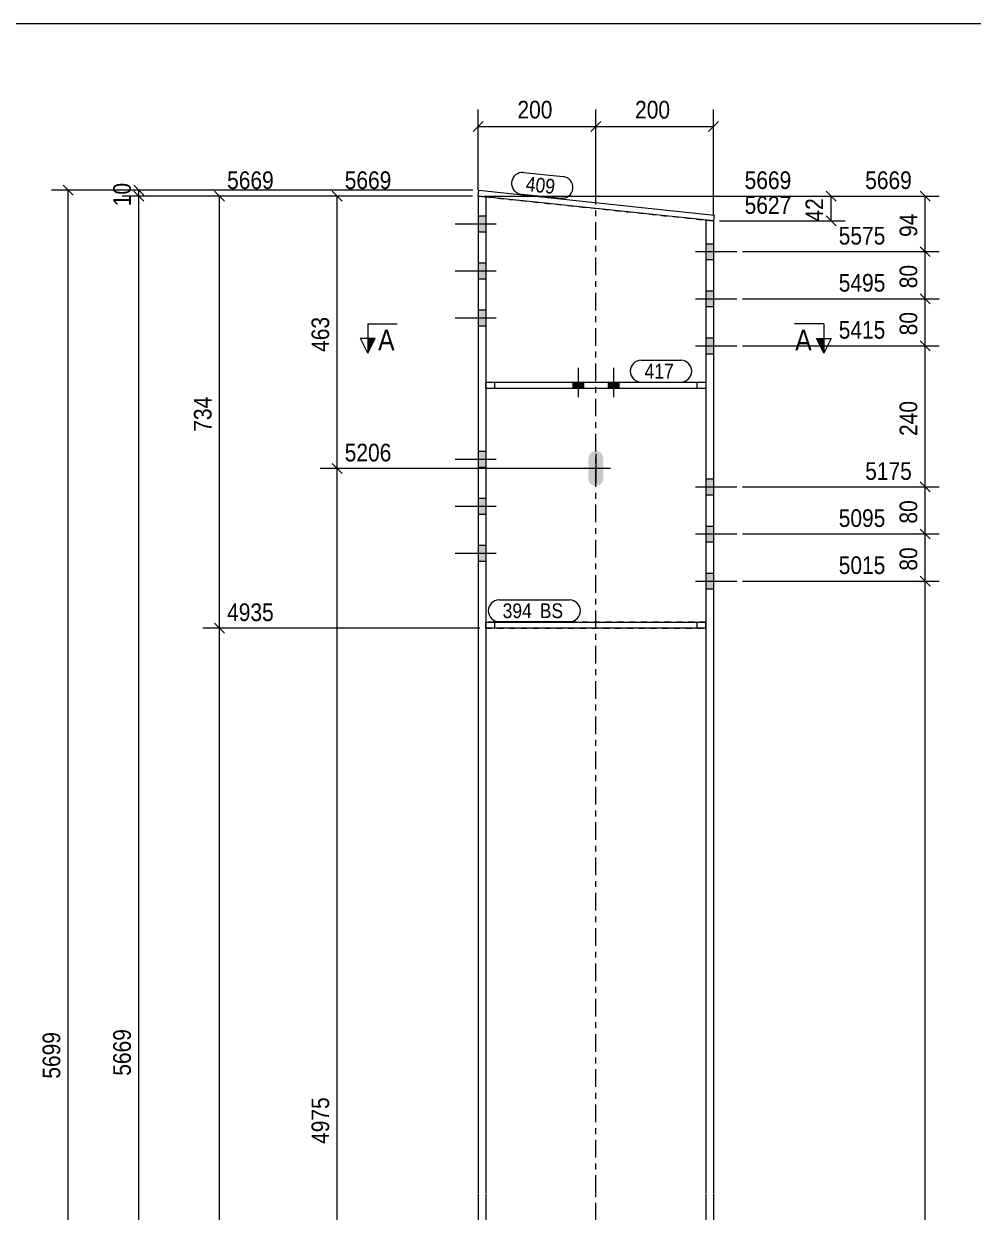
# Model space of a CAD drawing. Header units: millimetres. Extents: x 2 to 579, y 1 to 405.
# Drawn here: x 159.8 to 321.3, y 203 to 405 of the extents above; entities that cross this region are included whole.
import ezdxf

# ---------------------------------------------------------------- set-up
doc = ezdxf.new("R2010")
doc.units = ezdxf.units.MM
for name, pattern in [('XKITLINE00', [0]), ('XKITLINE01', [4, 1, -1, 1, -1]), ('XKITLINE03', [6, 3, -1, 1, -1])]:
    doc.linetypes.add(name, pattern=pattern)
for name, color, linetype, lineweight in [('Bolt', 3, 'Continuous', 0), ('Dimensions', 7, 'Continuous', 0), ('DrawingSheet', 5, 'Continuous', 0), ('Part', 2, 'Continuous', 0), ('PartMark', 7, 'Continuous', 0), ('Section', 6, 'Continuous', 0)]:
    doc.layers.add(name, color=color, linetype=linetype, lineweight=lineweight)
doc.styles.add('ARIAL', font='ARIAL.TTF')

# ---------------------------------------------------------------- blocks, each defined once
blk = doc.blocks.new('*A2')
at = {"layer": 'Bolt'}
blk.add_hatch(color=3, dxfattribs=at).paths.add_polyline_path([(257.6, 326.5), (257.12, 326.41), (256.65, 326.5), (256.24, 326.77), (255.97, 327.18), (255.87, 327.66), (255.87, 331.16), (255.97, 331.64), (256.24, 332.04), (256.65, 332.31), (257.12, 332.41), (257.6, 332.31), (258.01, 332.04), (258.28, 331.64), (258.37, 331.16), (258.37, 327.66), (258.28, 327.18), (258.01, 326.77)], flags=17)
at = {"layer": 'Bolt', "color": 3, "linetype": 'XKITLINE00', "lineweight": 0}
for p, q in [((257.12, 331.91), (257.12, 326.91)), ((259.62, 329.41), (254.62, 329.41))]:
    blk.add_line(p, q, dxfattribs=at)
blk = doc.blocks.new('*A3')
at = {"layer": 'Bolt'}
for points in [[(277.12, 364.92), (275.82, 364.92), (275.82, 367.62), (277.12, 367.62)], [(277.12, 364.92), (275.82, 364.92), (275.82, 367.62), (277.12, 367.62)], [(277.12, 356.92), (275.82, 356.92), (275.82, 359.62), (277.12, 359.62)], [(277.12, 356.92), (275.82, 356.92), (275.82, 359.62), (277.12, 359.62)], [(277.12, 348.92), (275.82, 348.92), (275.82, 351.62), (277.12, 351.62)], [(277.12, 348.92), (275.82, 348.92), (275.82, 351.62), (277.12, 351.62)], [(277.12, 324.92), (275.82, 324.92), (275.82, 327.62), (277.12, 327.62)], [(277.12, 324.92), (275.82, 324.92), (275.82, 327.62), (277.12, 327.62)], [(277.12, 316.92), (275.82, 316.92), (275.82, 319.62), (277.12, 319.62)], [(277.12, 316.92), (275.82, 316.92), (275.82, 319.62), (277.12, 319.62)], [(277.12, 308.92), (275.82, 308.92), (275.82, 311.62), (277.12, 311.62)], [(277.12, 308.92), (275.82, 308.92), (275.82, 311.62), (277.12, 311.62)]]:
    blk.add_hatch(color=3, dxfattribs=at).paths.add_polyline_path(points, flags=17)
at = {"layer": 'Bolt', "color": 3, "linetype": 'XKITLINE00', "lineweight": 0}
for p, q in [((274.07, 366.27), (281.07, 366.27)), ((274.07, 366.27), (281.07, 366.27)), ((275.82, 367.62), (277.12, 367.62)), ((275.82, 367.62), (277.12, 367.62)), ((275.82, 364.92), (277.12, 364.92)), ((275.82, 364.92), (277.12, 364.92)), ((275.82, 359.62), (277.12, 359.62)), ((275.82, 359.62), (277.12, 359.62)), ((274.07, 358.27), (281.07, 358.27)), ((274.07, 358.27), (281.07, 358.27)), ((275.82, 356.92), (277.12, 356.92)), ((275.82, 356.92), (277.12, 356.92)), ((275.82, 351.62), (277.12, 351.62)), ((275.82, 351.62), (277.12, 351.62)), ((274.07, 350.27), (281.07, 350.27)), ((274.07, 350.27), (281.07, 350.27)), ((275.82, 348.92), (277.12, 348.92)), ((275.82, 348.92), (277.12, 348.92)), ((275.82, 327.62), (277.12, 327.62)), ((275.82, 327.62), (277.12, 327.62)), ((274.07, 326.27), (281.07, 326.27)), ((274.07, 326.27), (281.07, 326.27)), ((275.82, 324.92), (277.12, 324.92)), ((275.82, 324.92), (277.12, 324.92)), ((275.82, 319.62), (277.12, 319.62)), ((275.82, 319.62), (277.12, 319.62)), ((274.07, 318.27), (281.07, 318.27)), ((274.07, 318.27), (281.07, 318.27)), ((275.82, 316.92), (277.12, 316.92)), ((275.82, 316.92), (277.12, 316.92)), ((275.82, 311.62), (277.12, 311.62)), ((275.82, 311.62), (277.12, 311.62)), ((274.07, 310.27), (281.07, 310.27)), ((274.07, 310.27), (281.07, 310.27)), ((275.82, 308.92), (277.12, 308.92)), ((275.82, 308.92), (277.12, 308.92))]:
    blk.add_line(p, q, dxfattribs=at)
blk = doc.blocks.new('*A4')
at = {"layer": 'Bolt'}
for points in [[(238.42, 369.6), (237.12, 369.6), (237.12, 372.3), (238.42, 372.3)], [(238.42, 369.6), (237.12, 369.6), (237.12, 372.3), (238.42, 372.3)], [(238.42, 361.6), (237.12, 361.6), (237.12, 364.3), (238.42, 364.3)], [(238.42, 361.6), (237.12, 361.6), (237.12, 364.3), (238.42, 364.3)], [(238.42, 353.6), (237.12, 353.6), (237.12, 356.3), (238.42, 356.3)], [(238.42, 353.6), (237.12, 353.6), (237.12, 356.3), (238.42, 356.3)], [(238.42, 329.6), (237.12, 329.6), (237.12, 332.3), (238.42, 332.3)], [(238.42, 329.6), (237.12, 329.6), (237.12, 332.3), (238.42, 332.3)], [(238.42, 321.6), (237.12, 321.6), (237.12, 324.3), (238.42, 324.3)], [(238.42, 321.6), (237.12, 321.6), (237.12, 324.3), (238.42, 324.3)], [(238.42, 313.6), (237.12, 313.6), (237.12, 316.3), (238.42, 316.3)], [(238.42, 313.6), (237.12, 313.6), (237.12, 316.3), (238.42, 316.3)]]:
    blk.add_hatch(color=3, dxfattribs=at).paths.add_polyline_path(points, flags=17)
at = {"layer": 'Bolt', "color": 3, "linetype": 'XKITLINE00', "lineweight": 0}
for p, q in [((238.42, 372.3), (237.12, 372.3)), ((238.42, 372.3), (237.12, 372.3)), ((240.17, 370.95), (233.17, 370.95)), ((240.17, 370.95), (233.17, 370.95)), ((238.42, 369.6), (237.12, 369.6)), ((238.42, 369.6), (237.12, 369.6)), ((238.42, 364.3), (237.12, 364.3)), ((238.42, 364.3), (237.12, 364.3)), ((240.17, 362.95), (233.17, 362.95)), ((240.17, 362.95), (233.17, 362.95)), ((238.42, 361.6), (237.12, 361.6)), ((238.42, 361.6), (237.12, 361.6)), ((238.42, 356.3), (237.12, 356.3)), ((238.42, 356.3), (237.12, 356.3)), ((240.17, 354.95), (233.17, 354.95)), ((240.17, 354.95), (233.17, 354.95)), ((238.42, 353.6), (237.12, 353.6)), ((238.42, 353.6), (237.12, 353.6)), ((238.42, 332.3), (237.12, 332.3)), ((238.42, 332.3), (237.12, 332.3)), ((240.17, 330.95), (233.17, 330.95)), ((240.17, 330.95), (233.17, 330.95)), ((238.42, 329.6), (237.12, 329.6)), ((238.42, 329.6), (237.12, 329.6)), ((238.42, 324.3), (237.12, 324.3)), ((238.42, 324.3), (237.12, 324.3)), ((240.17, 322.95), (233.17, 322.95)), ((240.17, 322.95), (233.17, 322.95)), ((238.42, 321.6), (237.12, 321.6)), ((238.42, 321.6), (237.12, 321.6)), ((238.42, 316.3), (237.12, 316.3)), ((238.42, 316.3), (237.12, 316.3)), ((240.17, 314.95), (233.17, 314.95)), ((240.17, 314.95), (233.17, 314.95)), ((238.42, 313.6), (237.12, 313.6)), ((238.42, 313.6), (237.12, 313.6))]:
    blk.add_line(p, q, dxfattribs=at)
blk = doc.blocks.new('*A6')
at = {"layer": 'Bolt'}
for points in [[(253.22, 343), (253.22, 344), (255.02, 344), (255.02, 343)], [(253.22, 343), (253.22, 344), (255.02, 344), (255.02, 343)], [(259.22, 343), (259.22, 344), (261.02, 344), (261.02, 343)], [(259.22, 343), (259.22, 344), (261.02, 344), (261.02, 343)]]:
    blk.add_hatch(color=3, dxfattribs=at).paths.add_polyline_path(points, flags=17)
at = {"layer": 'Bolt', "color": 3, "linetype": 'XKITLINE00', "lineweight": 0}
for p, q in [((254.12, 346.5), (254.12, 341.5)), ((254.12, 346.5), (254.12, 341.5)), ((260.12, 346.5), (260.12, 341.5)), ((260.12, 346.5), (260.12, 341.5)), ((253.22, 344), (253.22, 343)), ((253.22, 344), (253.22, 343)), ((255.02, 344), (255.02, 343)), ((255.02, 344), (255.02, 343)), ((259.22, 344), (259.22, 343)), ((259.22, 344), (259.22, 343)), ((261.02, 344), (261.02, 343)), ((261.02, 344), (261.02, 343))]:
    blk.add_line(p, q, dxfattribs=at)
blk = doc.blocks.new('*A7')
at = {"layer": 'Part', "color": 7, "linetype": 'XKITLINE03', "lineweight": 0}
for p, q in [((257.12, 206.27), (257.12, 383.6)), ((257.12, 75.55), (257.12, 206.17))]:
    blk.add_line(p, q, dxfattribs=at)
at = {"layer": 'Part', "color": 2, "linetype": 'XKITLINE00', "lineweight": 0}
for p, q in [((237.12, 375.71), (238.42, 375.57)), ((237.12, 375.71), (237.12, 206.27)), ((238.42, 375.57), (238.42, 344)), ((275.82, 371.63), (275.82, 344)), ((275.82, 371.63), (277.12, 371.49)), ((277.12, 371.49), (277.12, 206.27)), ((238.42, 343), (238.42, 206.27)), ((275.82, 343), (275.82, 206.27)), ((237.12, 206.17), (237.12, 85.55)), ((238.42, 206.17), (238.42, 85.55)), ((275.82, 206.17), (275.82, 85.55)), ((277.12, 206.17), (277.12, 85.55))]:
    blk.add_line(p, q, dxfattribs=at)
at = {"layer": 'Part', "color": 7, "linetype": 'XKITLINE01', "lineweight": 0}
for p, q in [((238.42, 375.57), (275.82, 371.63)), ((238.42, 344), (238.42, 343)), ((275.82, 344), (275.82, 343))]:
    blk.add_line(p, q, dxfattribs=at)
blk = doc.blocks.new('*A9')
at = {"layer": 'Part', "color": 2, "linetype": 'XKITLINE00', "lineweight": 0}
for p, q in [((237.12, 375.71), (237.23, 376.71)), ((237.23, 376.71), (277.23, 372.49)), ((277.12, 371.49), (237.12, 375.71)), ((277.23, 372.49), (277.12, 371.49))]:
    blk.add_line(p, q, dxfattribs=at)
blk = doc.blocks.new('*A10')
at = {"layer": 'Part', "color": 7, "linetype": 'XKITLINE01', "lineweight": 0}
for p, q in [((275.82, 303.27), (238.42, 303.27)), ((238.42, 302.27), (238.42, 303.27)), ((239.92, 302.27), (239.92, 303.27)), ((274.32, 302.27), (274.32, 303.27)), ((275.82, 302.27), (275.82, 303.27)), ((238.42, 302.27), (275.82, 302.27))]:
    blk.add_line(p, q, dxfattribs=at)
blk = doc.blocks.new('*A11')
at = {"layer": 'Part', "color": 2, "linetype": 'XKITLINE00', "lineweight": 0}
for p, q in [((238.42, 303.27), (275.82, 303.27)), ((275.82, 302.27), (238.42, 302.27))]:
    blk.add_line(p, q, dxfattribs=at)
at = {"layer": 'Part', "color": 7, "linetype": 'XKITLINE01', "lineweight": 0}
for p, q in [((238.42, 302.27), (238.42, 303.27)), ((239.92, 302.27), (239.92, 303.27)), ((274.32, 302.27), (274.32, 303.27)), ((275.82, 303.27), (275.82, 302.27))]:
    blk.add_line(p, q, dxfattribs=at)
blk = doc.blocks.new('*A12')
at = {"layer": 'Part', "color": 2, "linetype": 'XKITLINE00', "lineweight": 0}
for p, q in [((275.82, 344), (238.42, 344)), ((238.42, 343), (238.42, 344)), ((275.82, 344), (275.82, 343)), ((275.82, 343), (238.42, 343))]:
    blk.add_line(p, q, dxfattribs=at)
at = {"layer": 'Part', "color": 7, "linetype": 'XKITLINE01', "lineweight": 0}
for p, q in [((239.92, 343), (239.92, 344)), ((274.32, 343), (274.32, 344))]:
    blk.add_line(p, q, dxfattribs=at)
blk = doc.blocks.new('*A27')
at = {"layer": 'DrawingSheet', "color": 5, "linetype": 'XKITLINE00', "lineweight": 0}
blk.add_line((579, 405), (5, 405), dxfattribs=at)
blk = doc.blocks.new('*A35')
at = {"layer": 'Dimensions', "color": 7, "linetype": 'XKITLINE00', "lineweight": 0}
for p, q in [((236.23, 376.71), (164.55, 376.71)), ((166.55, 377.55), (168.25, 375.86)), ((167.4, 83.55), (167.4, 376.71))]:
    blk.add_line(p, q, dxfattribs=at)
at = {"layer": 'Dimensions', "color": 3}
blk.add_point((167.4, 376.71), dxfattribs=at)
at = {"layer": 'Dimensions', "color": 3, "style": 'ARIAL', "width": 0.85}
blk.add_text('5699', height=3, rotation=90.0002, dxfattribs=at).set_placement((166.05, 225.68))
blk = doc.blocks.new('*A37')
at = {"layer": 'Dimensions', "color": 7, "linetype": 'XKITLINE00', "lineweight": 0}
for p, q in [((178.55, 376.56), (180.25, 374.86)), ((236.12, 375.71), (176.55, 375.71)), ((179.4, 85.55), (179.4, 375.71))]:
    blk.add_line(p, q, dxfattribs=at)
at = {"layer": 'Dimensions', "color": 3}
blk.add_point((179.4, 375.71), dxfattribs=at)
at = {"layer": 'Dimensions', "color": 3, "style": 'ARIAL', "width": 0.85}
blk.add_text('5669', height=3, rotation=90.0002, dxfattribs=at).set_placement((178.05, 226.18))
blk = doc.blocks.new('*A38')
at = {"layer": 'Dimensions', "color": 7, "linetype": 'XKITLINE00', "lineweight": 0}
for p, q in [((236.23, 376.71), (176.55, 376.71)), ((178.55, 377.55), (180.25, 375.86)), ((178.55, 376.56), (180.25, 374.86)), ((179.4, 375.71), (179.4, 376.71)), ((236.12, 375.71), (176.55, 375.71))]:
    blk.add_line(p, q, dxfattribs=at)
at = {"layer": 'Dimensions', "color": 3}
for p in [(179.4, 376.71), (179.4, 375.71)]:
    blk.add_point(p, dxfattribs=at)
at = {"layer": 'Dimensions', "color": 3, "style": 'ARIAL', "width": 0.85}
blk.add_text('10', height=3, rotation=90.0002, dxfattribs=at).set_placement((178.05, 373.98))
blk = doc.blocks.new('*A39')
at = {"layer": 'Dimensions', "color": 7, "linetype": 'XKITLINE00', "lineweight": 0}
for p, q in [((192.28, 303.12), (193.97, 301.43)), ((237.42, 302.27), (190.27, 302.27)), ((193.12, 85.55), (193.12, 302.27))]:
    blk.add_line(p, q, dxfattribs=at)
at = {"layer": 'Dimensions', "color": 3}
blk.add_point((193.12, 302.27), dxfattribs=at)
at = {"layer": 'Dimensions', "color": 3, "style": 'ARIAL', "width": 0.85}
blk.add_text('4935', height=3, dxfattribs=at).set_placement((194.42, 303.47))
blk = doc.blocks.new('*A40')
at = {"layer": 'Dimensions', "color": 7, "linetype": 'XKITLINE00', "lineweight": 0}
for p, q in [((192.28, 376.56), (193.97, 374.86)), ((236.12, 375.71), (190.27, 375.71)), ((193.12, 302.27), (193.12, 375.71)), ((192.28, 303.12), (193.97, 301.43)), ((237.42, 302.27), (190.27, 302.27))]:
    blk.add_line(p, q, dxfattribs=at)
at = {"layer": 'Dimensions', "color": 3}
for p in [(193.12, 375.71), (193.12, 302.27)]:
    blk.add_point(p, dxfattribs=at)
at = {"layer": 'Dimensions', "color": 3, "style": 'ARIAL', "width": 0.85}
blk.add_text('5669', height=3, dxfattribs=at).set_placement((194.42, 376.91))
blk.add_text('734', height=3, rotation=90.0002, dxfattribs=at).set_placement((191.77, 335.65))
blk = doc.blocks.new('*A42')
at = {"layer": 'Dimensions', "color": 7, "linetype": 'XKITLINE00', "lineweight": 0}
for p, q in [((256.12, 329.41), (210.27, 329.41)), ((212.28, 330.26), (213.97, 328.56)), ((213.12, 108.67), (213.12, 329.41))]:
    blk.add_line(p, q, dxfattribs=at)
at = {"layer": 'Dimensions', "color": 3}
blk.add_point((213.12, 329.41), dxfattribs=at)
at = {"layer": 'Dimensions', "color": 3, "style": 'ARIAL', "width": 0.85}
blk.add_text('5206', height=3, dxfattribs=at).set_placement((214.42, 330.61))
blk.add_text('4975', height=3, rotation=90.0002, dxfattribs=at).set_placement((211.77, 214.59))
blk = doc.blocks.new('*A43')
at = {"layer": 'Dimensions', "color": 7, "linetype": 'XKITLINE00', "lineweight": 0}
for p, q in [((212.28, 376.56), (213.97, 374.86)), ((236.12, 375.71), (210.27, 375.71)), ((213.12, 329.41), (213.12, 375.71)), ((256.12, 329.41), (210.27, 329.41)), ((212.28, 330.26), (213.97, 328.56))]:
    blk.add_line(p, q, dxfattribs=at)
at = {"layer": 'Dimensions', "color": 3}
for p in [(213.12, 375.71), (213.12, 329.41)]:
    blk.add_point(p, dxfattribs=at)
at = {"layer": 'Dimensions', "color": 3, "style": 'ARIAL', "width": 0.85}
blk.add_text('5669', height=3, dxfattribs=at).set_placement((214.42, 376.91))
blk.add_text('463', height=3, rotation=90.0002, dxfattribs=at).set_placement((211.77, 349.22))
blk = doc.blocks.new('*A44')
at = {"layer": 'Dimensions', "color": 7, "linetype": 'XKITLINE00', "lineweight": 0}
for p, q in [((312.28, 311.11), (313.97, 309.42)), ((282.07, 310.27), (315.52, 310.27)), ((313.12, 85.55), (313.12, 310.27))]:
    blk.add_line(p, q, dxfattribs=at)
at = {"layer": 'Dimensions', "color": 3}
blk.add_point((313.12, 310.27), dxfattribs=at)
at = {"layer": 'Dimensions', "color": 3, "style": 'ARIAL', "width": 0.85}
blk.add_text('5015', height=3, dxfattribs=at).set_placement((298.42, 311.47))
blk = doc.blocks.new('*A45')
at = {"layer": 'Dimensions', "color": 7, "linetype": 'XKITLINE00', "lineweight": 0}
for p, q in [((282.07, 318.27), (315.52, 318.27)), ((312.28, 319.11), (313.97, 317.42)), ((313.12, 310.27), (313.12, 318.27)), ((312.28, 311.11), (313.97, 309.42)), ((282.07, 310.27), (315.52, 310.27))]:
    blk.add_line(p, q, dxfattribs=at)
at = {"layer": 'Dimensions', "color": 3}
for p in [(313.12, 318.27), (313.12, 310.27)]:
    blk.add_point(p, dxfattribs=at)
at = {"layer": 'Dimensions', "color": 3, "style": 'ARIAL', "width": 0.85}
blk.add_text('5095', height=3, dxfattribs=at).set_placement((298.42, 319.47))
blk.add_text('80', height=3, rotation=90.0002, dxfattribs=at).set_placement((311.77, 312.04))
blk = doc.blocks.new('*A46')
at = {"layer": 'Dimensions', "color": 7, "linetype": 'XKITLINE00', "lineweight": 0}
for p, q in [((282.07, 326.27), (315.52, 326.27)), ((312.28, 327.11), (313.97, 325.42)), ((313.12, 318.27), (313.12, 326.27)), ((282.07, 318.27), (315.52, 318.27)), ((312.28, 319.11), (313.97, 317.42))]:
    blk.add_line(p, q, dxfattribs=at)
at = {"layer": 'Dimensions', "color": 3}
for p in [(313.12, 326.27), (313.12, 318.27)]:
    blk.add_point(p, dxfattribs=at)
at = {"layer": 'Dimensions', "color": 3, "style": 'ARIAL', "width": 0.85}
blk.add_text('5175', height=3, dxfattribs=at).set_placement((302.92, 327.47))
blk.add_text('80', height=3, rotation=90.0002, dxfattribs=at).set_placement((311.77, 320.04))
blk = doc.blocks.new('*A47')
at = {"layer": 'Dimensions', "color": 7, "linetype": 'XKITLINE00', "lineweight": 0}
for p, q in [((282.07, 350.27), (315.52, 350.27)), ((312.28, 351.11), (313.97, 349.42)), ((313.12, 326.27), (313.12, 350.27)), ((282.07, 326.27), (315.52, 326.27)), ((312.28, 327.11), (313.97, 325.42))]:
    blk.add_line(p, q, dxfattribs=at)
at = {"layer": 'Dimensions', "color": 3}
for p in [(313.12, 350.27), (313.12, 326.27)]:
    blk.add_point(p, dxfattribs=at)
at = {"layer": 'Dimensions', "color": 3, "style": 'ARIAL', "width": 0.85}
blk.add_text('5415', height=3, dxfattribs=at).set_placement((298.42, 351.47))
blk.add_text('240', height=3, rotation=90.0002, dxfattribs=at).set_placement((311.77, 334.93))
blk = doc.blocks.new('*A48')
at = {"layer": 'Dimensions', "color": 7, "linetype": 'XKITLINE00', "lineweight": 0}
for p, q in [((282.07, 358.27), (315.52, 358.27)), ((312.28, 359.11), (313.97, 357.42)), ((313.12, 350.27), (313.12, 358.27)), ((282.07, 350.27), (315.52, 350.27)), ((312.28, 351.11), (313.97, 349.42))]:
    blk.add_line(p, q, dxfattribs=at)
at = {"layer": 'Dimensions', "color": 3}
for p in [(313.12, 358.27), (313.12, 350.27)]:
    blk.add_point(p, dxfattribs=at)
at = {"layer": 'Dimensions', "color": 3, "style": 'ARIAL', "width": 0.85}
blk.add_text('5495', height=3, dxfattribs=at).set_placement((298.42, 359.47))
blk.add_text('80', height=3, rotation=90.0002, dxfattribs=at).set_placement((311.77, 352.04))
blk = doc.blocks.new('*A49')
at = {"layer": 'Dimensions', "color": 7, "linetype": 'XKITLINE00', "lineweight": 0}
for p, q in [((282.07, 366.27), (315.52, 366.27)), ((312.28, 367.11), (313.97, 365.42)), ((313.12, 358.27), (313.12, 366.27)), ((282.07, 358.27), (315.52, 358.27)), ((312.28, 359.11), (313.97, 357.42))]:
    blk.add_line(p, q, dxfattribs=at)
at = {"layer": 'Dimensions', "color": 3}
for p in [(313.12, 366.27), (313.12, 358.27)]:
    blk.add_point(p, dxfattribs=at)
at = {"layer": 'Dimensions', "color": 3, "style": 'ARIAL', "width": 0.85}
blk.add_text('5575', height=3, dxfattribs=at).set_placement((298.42, 367.47))
blk.add_text('80', height=3, rotation=90.0002, dxfattribs=at).set_placement((311.77, 360.04))
blk = doc.blocks.new('*A50')
at = {"layer": 'Dimensions', "color": 7, "linetype": 'XKITLINE00', "lineweight": 0}
for p, q in [((312.28, 376.56), (313.97, 374.86)), ((238.12, 375.71), (315.52, 375.71)), ((313.12, 366.27), (313.12, 375.71)), ((282.07, 366.27), (315.52, 366.27)), ((312.28, 367.11), (313.97, 365.42))]:
    blk.add_line(p, q, dxfattribs=at)
at = {"layer": 'Dimensions', "color": 3}
for p in [(313.12, 375.71), (313.12, 366.27)]:
    blk.add_point(p, dxfattribs=at)
at = {"layer": 'Dimensions', "color": 3, "style": 'ARIAL', "width": 0.85}
blk.add_text('5669', height=3, dxfattribs=at).set_placement((302.92, 376.91))
blk.add_text('94', height=3, rotation=90.0002, dxfattribs=at).set_placement((311.77, 368.76))
blk = doc.blocks.new('*A53')
at = {"layer": 'Dimensions', "color": 7, "linetype": 'XKITLINE00', "lineweight": 0}
for p, q in [((296.28, 376.56), (297.97, 374.86)), ((238.12, 375.71), (299.52, 375.71)), ((297.12, 371.49), (297.12, 375.71)), ((296.28, 372.34), (297.97, 370.64)), ((278.12, 371.49), (299.52, 371.49))]:
    blk.add_line(p, q, dxfattribs=at)
at = {"layer": 'Dimensions', "color": 3}
for p in [(297.12, 375.71), (297.12, 371.49)]:
    blk.add_point(p, dxfattribs=at)
at = {"layer": 'Dimensions', "color": 3, "style": 'ARIAL', "width": 0.85}
for s, p in [('5669', (282.42, 376.91)), ('5627', (282.42, 372.69))]:
    blk.add_text(s, height=3, dxfattribs=at).set_placement(p)
blk.add_text('42', height=3, rotation=90.0002, dxfattribs=at).set_placement((295.77, 371.38))
blk = doc.blocks.new('*A54')
at = {"layer": 'Dimensions', "color": 7, "linetype": 'XKITLINE00', "lineweight": 0}
for p, q in [((237.12, 376.71), (237.12, 390.4)), ((257.12, 374.6), (257.12, 390.4)), ((237.97, 388.4), (236.28, 386.7)), ((257.97, 388.4), (256.28, 386.7)), ((237.12, 387.55), (257.12, 387.55))]:
    blk.add_line(p, q, dxfattribs=at)
at = {"layer": 'Dimensions', "color": 3}
for p in [(237.12, 387.55), (257.12, 387.55)]:
    blk.add_point(p, dxfattribs=at)
at = {"layer": 'Dimensions', "color": 3, "style": 'ARIAL', "width": 0.85}
blk.add_text('200', height=3, dxfattribs=at).set_placement((243.79, 388.9))
blk = doc.blocks.new('*A55')
at = {"layer": 'Dimensions', "color": 7, "linetype": 'XKITLINE00', "lineweight": 0}
for p, q in [((257.12, 374.6), (257.12, 390.4)), ((277.12, 372.49), (277.12, 390.4)), ((257.97, 388.4), (256.28, 386.7)), ((277.97, 388.4), (276.28, 386.7)), ((257.12, 387.55), (277.12, 387.55))]:
    blk.add_line(p, q, dxfattribs=at)
at = {"layer": 'Dimensions', "color": 3}
for p in [(257.12, 387.55), (277.12, 387.55)]:
    blk.add_point(p, dxfattribs=at)
at = {"layer": 'Dimensions', "color": 3, "style": 'ARIAL', "width": 0.85}
blk.add_text('200', height=3, dxfattribs=at).set_placement((263.79, 388.9))
blk = doc.blocks.new('*A57')
at = {"layer": 'PartMark', "color": 7, "linetype": 'XKITLINE00', "lineweight": 0}
for p, q in [((264.81, 347.8), (271.57, 347.8)), ((264.81, 344.1), (271.57, 344.1))]:
    blk.add_line(p, q, dxfattribs=at)
for centre, start, end in [((264.81, 345.95), 90, 270), ((271.57, 345.95), 270, 90)]:
    blk.add_arc(centre, 1.85, start, end, dxfattribs=at)
at = {"layer": 'PartMark', "color": 3, "style": 'ARIAL', "width": 0.85}
blk.add_text('417', height=2.5, dxfattribs=at).set_placement((265.41, 344.7))
blk = doc.blocks.new('*A58')
at = {"layer": 'PartMark', "color": 7, "linetype": 'XKITLINE00', "lineweight": 0}
for p, q in [((244.84, 379.72), (251.56, 379.01)), ((244.45, 376.04), (251.18, 375.34))]:
    blk.add_line(p, q, dxfattribs=at)
for centre, start, end in [((244.64, 377.88), 83.9789, 263.9789), ((251.37, 377.18), 263.9789, 83.9789)]:
    blk.add_arc(centre, 1.85, start, end, dxfattribs=at)
at = {"layer": 'PartMark', "color": 3, "style": 'ARIAL', "width": 0.85}
blk.add_text('409', height=2.5, rotation=-6.0218, dxfattribs=at).set_placement((245.11, 376.58))
blk = doc.blocks.new('*A61')
at = {"layer": 'PartMark', "color": 7, "linetype": 'XKITLINE00', "lineweight": 0}
for p, q in [((240.67, 307.07), (252.64, 307.07)), ((240.67, 303.37), (252.64, 303.37))]:
    blk.add_line(p, q, dxfattribs=at)
for centre, start, end in [((240.67, 305.22), 90, 270), ((252.64, 305.22), 270, 90)]:
    blk.add_arc(centre, 1.85, start, end, dxfattribs=at)
at = {"layer": 'PartMark', "color": 3, "style": 'ARIAL', "width": 0.85}
for s, p in [('394', (241.27, 303.97)), ('BS', (247.59, 303.97))]:
    blk.add_text(s, height=2.5, dxfattribs=at).set_placement(p)
blk = doc.blocks.new('*A62')
at = {"layer": 'Section'}
for points in [[(219.61, 351.5), (218.36, 349), (218.36, 351.5)], [(295.89, 351.5), (295.89, 349), (294.64, 351.5)]]:
    blk.add_hatch(color=3, dxfattribs=at).paths.add_polyline_path(points, flags=17)
at = {"layer": 'Section', "color": 1, "linetype": 'XKITLINE00', "lineweight": 0}
for p, q in [((218.36, 354), (223.36, 354)), ((218.36, 354), (218.36, 349)), ((295.89, 354), (290.89, 354)), ((295.89, 354), (295.89, 349))]:
    blk.add_line(p, q, dxfattribs=at)
at = {"layer": 'Section', "color": 3, "linetype": 'XKITLINE00', "lineweight": 0}
for p, q in [((218.36, 349), (217.11, 351.5)), ((219.61, 351.5), (217.11, 351.5)), ((218.36, 349), (219.61, 351.5)), ((294.64, 351.5), (297.14, 351.5)), ((295.89, 349), (294.64, 351.5)), ((297.14, 351.5), (295.89, 349))]:
    blk.add_line(p, q, dxfattribs=at)
at = {"layer": 'Section', "color": 7, "style": 'ARIAL', "width": 0.85}
for p in [(220.11, 349.5), (291.03, 349.5)]:
    blk.add_text('A', height=3.5, dxfattribs=at).set_placement(p)

msp = doc.modelspace()

# ---------------------------------------------------------------- block references
at = {"lineweight": 0}
for name in ['*A27', '*A54', '*A55', '*A40', '*A43', '*A50', '*A53', '*A58', '*A38', '*A35', '*A37', '*A9', '*A4', '*A49', '*A3', '*A48', '*A62', '*A47', '*A57', '*A6', '*A12', '*A42', '*A2', '*A46', '*A45', '*A44', '*A61', '*A39', '*A10', '*A11']:
    msp.add_blockref(name, (0, 0), dxfattribs=at)
at = {"layer": 'Part', "lineweight": 0}
msp.add_blockref('*A7', (0, 0), dxfattribs=at)

doc.saveas('drawing.dxf')
